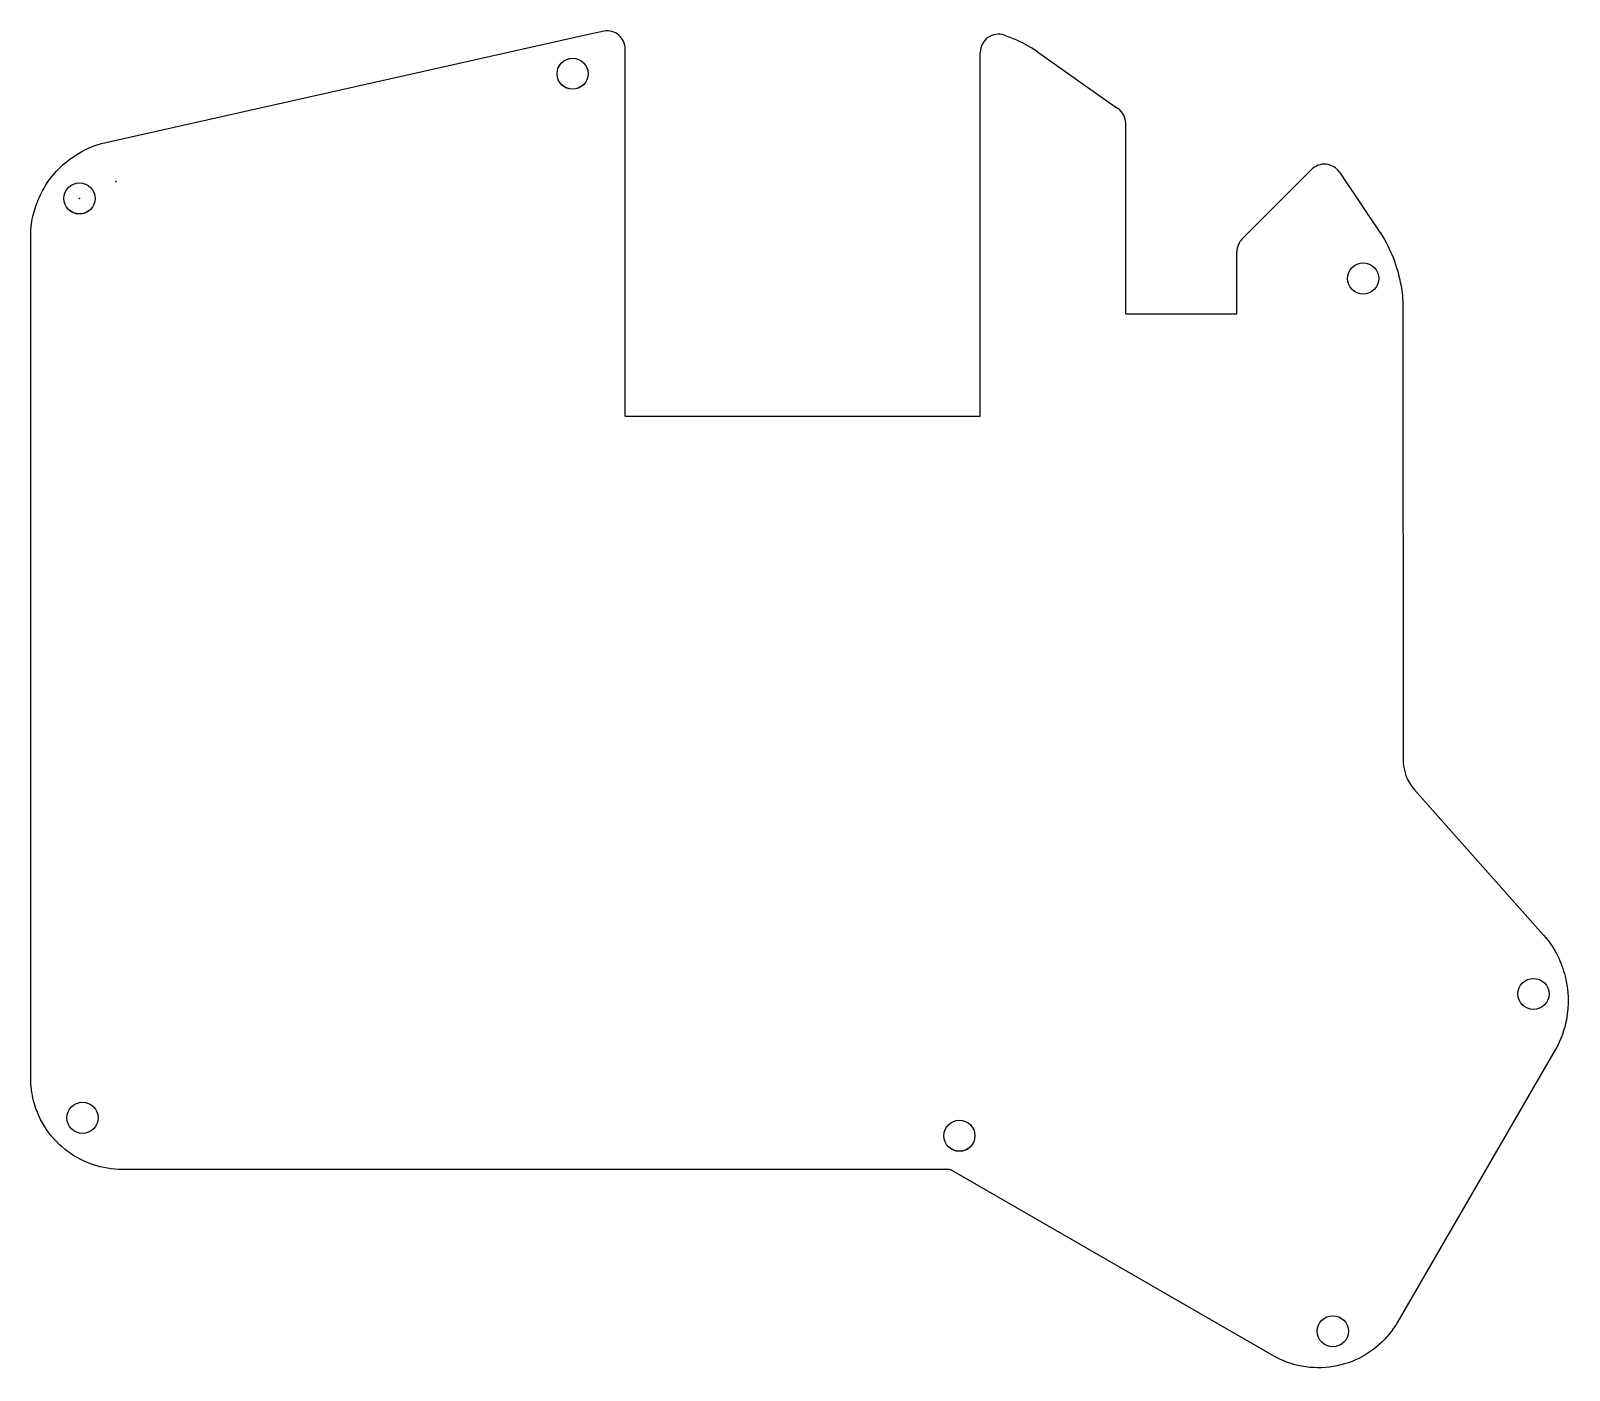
# Model space of a CAD drawing. Header units: millimetres. Extents: x 73 to 241, y -114 to 33.
import ezdxf

# ---------------------------------------------------------------- set-up
doc = ezdxf.new("R2010")
doc.units = ezdxf.units.MM
doc.layers.get('0').update_dxf_attribs({"linetype": 'CONTINUOUS'})

msp = doc.modelspace()

# ---------------------------------------------------------------- linework, layer by layer
for p, q in [((81.01, 20.33), (134.12, 32.28)), ((137.82, -9.59), (137.82, 30.56)), ((176.65, -9.59), (176.65, 30.19)), ((182.92, 30.27), (191.38, 24.29)), ((191.38, 24.29), (191.72, 24.05)), ((192.56, 1.58), (192.56, 22.42)), ((205.31, 9.81), (212.87, 17.38)), ((215.95, 17.09), (220.4, 10.47)), ((72.8, -82.01), (72.8, 10.09)), ((204.72, 1.58), (204.72, 8.39)), ((222.88, 2.35), (222.89, -47.14)), ((192.56, 1.58), (204.72, 1.58)), ((137.82, -9.59), (176.65, -9.59)), ((224.15, -50.46), (238.27, -66.38)), ((239.54, -78.92), (222.3, -108.7)), ((173.28, -92.01), (82.8, -92.01)), ((208.64, -112.36), (173.45, -92.06))]:
    msp.add_line(p, q)
for centre in [(132.06, 27.87), (132.06, 27.86), (78.13, 14.23), (78.13, 14.22), (218.53, 5.46), (218.53, 5.46), (237.16, -72.8), (78.46, -86.36), (78.46, -86.36), (174.37, -88.31), (174.37, -88.32), (215.21, -109.71)]:
    msp.add_circle(centre, 1.7)
for centre, radius, start, end in [((135.82, 30.56), 2, 0, 98.9093), ((178.65, 30.19), 2, 71.1586, 180), ((190.56, 22.42), 2, 0.001, 54.715), ((214.29, 15.97), 2, 33.9769, 135.0391), ((206.72, 8.39), 2, 135.0391, 180), ((227.89, -47.14), 5, 180.001, 221.5833)]:
    msp.add_arc(centre, radius, start, end)
for points, knots in [([(134.12, 32.28), (134.12, 32.28), (134.12, 32.28), (134.13, 32.28), (134.61, 32.38), (135.06, 32.47), (135.51, 32.54)], [-0.001288, -0.001288, -0.001288, -0.001288, 0, 0, 0, 0.2416287, 0.2416287, 0.2416287, 0.2416287]), ([(179.3, 32.09), (179.81, 31.91), (180.31, 31.71), (180.82, 31.48), (181.48, 31.17), (182.15, 30.82), (182.91, 30.28)], [0.5431333, 0.5431333, 0.5431333, 0.5431333, 0.7427224, 0.7427224, 0.7427224, 0.9989449, 0.9989449, 0.9989449, 0.9989449]), ([(72.8, 10.09), (72.8, 12), (73.32, 13.67), (74.09, 15.07), (74.93, 16.62), (76.09, 17.9), (77.64, 18.91), (78.59, 19.53), (79.72, 20.05), (81.01, 20.33)], [0, 0, 0, 0, 0.357372, 0.357372, 0.357372, 0.754028, 0.754028, 0.754028, 1, 1, 1, 1]), ([(220.4, 10.47), (220.4, 10.47), (220.41, 10.47), (220.41, 10.47), (221.08, 9.46), (221.47, 8.61), (221.8, 7.75), (222.19, 6.75), (222.47, 5.77), (222.67, 4.67), (222.79, 3.98), (222.88, 3.25), (222.88, 2.35)], [-0.002185, -0.002185, -0.002185, -0.002185, 0, 0, 0, 0.345214, 0.345214, 0.345214, 0.74612, 0.74612, 0.74612, 1, 1, 1, 1]), ([(238.27, -66.38), (239.56, -67.83), (240.24, -69.37), (240.61, -70.86), (241, -72.42), (241.07, -73.97), (240.76, -75.62), (240.56, -76.69), (240.19, -77.8), (239.54, -78.92)], [0.0001622, 0.0001622, 0.0001622, 0.0001622, 0.3686759, 0.3686759, 0.3686759, 0.7527054, 0.7527054, 0.7527054, 1, 1, 1, 1]), ([(82.8, -92.01), (80.62, -92.01), (78.54, -91.28), (76.89, -90.08), (75.06, -88.73), (73.7, -86.79), (73.11, -84.49), (72.91, -83.69), (72.8, -82.86), (72.8, -82.01)], [0, 0, 0, 0, 0.399506, 0.399506, 0.399506, 0.845696, 0.845696, 0.845696, 1, 1, 1, 1]), ([(222.3, -108.7), (221.21, -110.58), (219.55, -112.01), (217.71, -112.83), (215.62, -113.76), (213.25, -113.97), (210.96, -113.33), (210.16, -113.11), (209.38, -112.78), (208.64, -112.36)], [0.000214, 0.000214, 0.000214, 0.000214, 0.3965448, 0.3965448, 0.3965448, 0.8438533, 0.8438533, 0.8438533, 1, 1, 1, 1])]:
    msp.add_open_spline(points, degree=3, knots=knots)
for points, degree in [([(182.91, 30.28), (182.92, 30.27)], 1), ([(173.45, -92.06), (173.4, -92.04), (173.33, -92.02), (173.28, -92.01)], 3)]:
    msp.add_open_spline(points, degree=degree)
for p in [(82.1, 16.06), (78.13, 14.22)]:
    msp.add_point(p)

doc.saveas('drawing.dxf')
